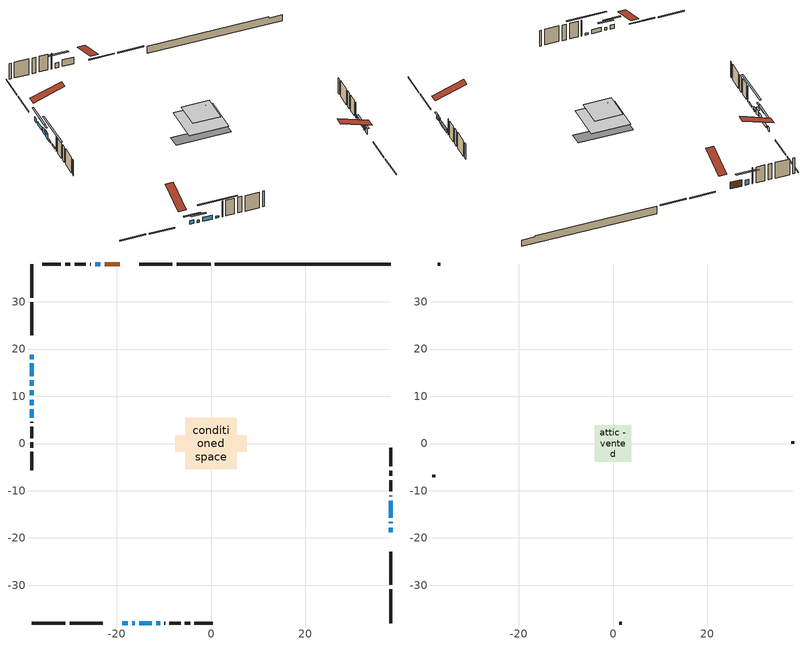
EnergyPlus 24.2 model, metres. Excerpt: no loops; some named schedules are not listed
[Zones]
conditioned space
 floor outside (Floor1 construction): -2.14,-2.14 -2.14,2.14 2.14,2.14 2.14,-2.14 z0.31
 floor adiabatic (AdiabaticFloorConstruction): -5.45,-5.45 -5.45,5.45 5.45,5.45 5.45,-5.45 z2.75
 floor foundation (Slab1 construction): -7.54,-1.76 -7.54,1.76 7.54,1.76 7.54,-1.76 z-1.98
 wall outside (RimJoist1 construction): -0.1,38.01 -7.3,38.01 / -38.01,-38.01 -30.81,-38.01 / -38.01,38.01 -38.01,30.81 / 38.01,-38.01 38.01,-30.81 z0.31:0.61
 wall outside (RimJoist2 construction): -8.23,38.01 -15.2,38.01 / -29.88,-38.01 -22.91,-38.01 / -38.01,29.88 -38.01,22.91 / 38.01,-29.88 38.01,-22.91 z0.31:0.61
 wall outside (AdiabaticWallConstruction 1): -19.35,38.01 -22.51,38.01 z0.31:2.34
 wall outside (AdiabaticWallConstruction): -38.01,18.77 -38.01,17.88 / -18.77,-38.01 -17.65,-38.01 / -15.23,-38.01 -12.57,-38.01 z0.31:1.53; 38.01,-18.77 38.01,-17.85 / 38.01,-16.92 38.01,-16.62 z0.31:1.84; -23.43,38.01 -24.5,38.01 z0.31:1.83; -16.72,-38.01 -16.16,-38.01 z0.31:1.07; -38.01,16.95 -38.01,14.28 / 38.01,-15.69 38.01,-12.13 z0.31:1.28; -38.01,13.35 -38.01,12.23 / -38.01,11.3 -38.01,10.18 z0.31:1.94; -38.01,9.26 -38.01,8.14 z0.31:0.67; -11.64,-38.01 -10.78,-38.01 z0.31:0.85; -38.01,7.21 -38.01,5.48 z0.31:0.84
 wall outside (Wall1 construction): -25.43,38.01 -25.55,38.01 / -9.85,-38.01 -9.73,-38.01 / -38.01,4.56 -38.01,4.43 / 38.01,-11.21 38.01,-11.08 z0.31:5.19
 wall outside (Wall2 construction): -26.48,38.01 -28.84,38.01 / -8.8,-38.01 -6.44,-38.01 / -38.01,3.51 -38.01,1.14 / 38.01,-10.16 38.01,-7.79 z0.31:5.19
 wall outside (Wall3 construction): -29.77,38.01 -30.84,38.01 / -5.51,-38.01 -4.44,-38.01 / -38.01,0.21 -38.01,-0.85 / 38.01,-6.86 38.01,-5.79 z0.31:5.19
 wall outside (Wall4 construction): -31.77,38.01 -35.7,38.01 / -3.51,-38.01 0.42,-38.01 / -38.01,-1.78 -38.01,-5.71 / 38.01,-4.87 38.01,-0.94 z0.31:5.19
 wall foundation (FoundationWall1 construction): 0.83,38.01,-1.98 0.83,38.01,0.31 34.29,38.01,0.31 34.29,38.01,-0.06 38.01,38.01,-0.06 38.01,38.01,-1.98
 window (WindowConstruction 9): -38.01,18.77 -38.01,17.88 z0.31:1.53
 window (WindowConstruction 1): 38.01,-18.77 38.01,-17.85 z0.31:1.83
 window (WindowConstruction 2): -23.43,38.01 -24.5,38.01 z0.31:1.83
 window (WindowConstruction 3): -18.77,-38.01 -17.65,-38.01 z0.31:1.53
 window (WindowConstruction 4): -16.72,-38.01 -16.16,-38.01 z0.31:1.07
 window (WindowConstruction 5): -38.01,16.95 -38.01,14.28 z0.31:1.28
 window (WindowConstruction 6): -38.01,13.35 -38.01,12.23 z0.31:1.93
 window (WindowConstruction 10): -15.23,-38.01 -12.57,-38.01 z0.31:1.53
 window (WindowConstruction 7): -38.01,11.3 -38.01,10.19 z0.31:1.93
 window (WindowConstruction 8): -38.01,9.26 -38.01,8.14 z0.31:0.67
 window (WindowConstruction 12): -11.64,-38.01 -10.78,-38.01 z0.31:0.84
 window (WindowConstruction 13): -38.01,7.21 -38.01,5.49 z0.31:0.84
 window (WindowConstruction 11): 38.01,-16.92 38.01,-16.62 z0.31:1.83
 window (WindowConstruction): 38.01,-15.69 38.01,-12.14 z0.31:1.28
 door (Door): -19.35,38.01 -22.51,38.01 z0.31:2.34
 ceiling adiabatic (AdiabaticFloorConstruction): 5.45,-5.45 5.45,5.45 -5.45,5.45 -5.45,-5.45 z2.75
attic - vented
 floor to conditioned space (Floor2 construction Reversed): -3.88,-3.88 -3.88,3.88 3.88,3.88 3.88,-3.88 z5.19
 floor to conditioned space (Floor3 construction Reversed): -2.2,-2.2 -2.2,2.2 2.2,2.2 2.2,-2.2 z5.19
 wall outside (Wall5 construction): -36.63,38.01 -37.08,38.01 / 1.35,-38.01 1.8,-38.01 / -38.01,-6.64 -38.01,-7.1 / 38.01,-0.01 38.01,0.45 z0.31:5.19
 roof outside (Roof1 construction): -18.42,38.01,5.19 -18.42,29.33,8.08 -16.13,29.33,8.08 -16.13,38.01,5.19; -19.69,-38.01,5.19 -19.69,-29.33,8.08 -21.98,-29.33,8.08 -21.98,-38.01,5.19; -38.01,19.69,5.19 -29.33,19.69,8.08 -29.33,21.98,8.08 -38.01,21.98,5.19; 38.01,-19.69,5.19 29.33,-19.69,8.08 29.33,-21.98,8.08 38.01,-21.98,5.19
shading: 38.01,-17.55 38.01,-19.06 38.42,-19.06 38.42,-17.55 z2.13; -27.14,38.01 -20.79,38.01 -20.79,38.42 -27.14,38.42 z4.47; -15.82,-38.01 -20.59,-38.01 -20.59,-38.42 -15.82,-38.42 z3.36; -14.33,-38.01 -18.55,-38.01 -18.55,-38.42 -14.33,-38.42 z2.9; -38.01,11.64 -38.01,19.59 -38.42,19.59 -38.42,11.64 z3.92; -38.01,10.4 -38.01,15.18 -38.42,15.18 -38.42,10.4 z3.76; -38.01,9.98 -38.01,11.51 -38.42,11.51 -38.42,9.98 z2.14; -38.01,7.94 -38.01,9.46 -38.42,9.46 -38.42,7.94 z0.87; -5.7,-38.01 -16.72,-38.01 -16.72,-38.42 -5.7,-38.42 z5.92; -38.01,0.4 -38.01,12.29 -38.42,12.29 -38.42,0.4 z5.92; 38.01,-16.47 38.01,-17.07 38.92,-17.07 38.92,-16.47 z1.98; 38.01,-11.84 38.01,-15.99 38.42,-15.99 38.42,-11.84 z1.57
[Building]
Building 1: Terrain=Suburbs
[Site:Location]
Toronto City Centre_ON: Latitude {deg}=43.63; Longitude {deg}=-79.39; Time Zone {hr}=-5; Elevation {m}=77; Keep Site Location Information=Yes
[Site:GroundTemperature:Shallow]
5.01852, 3.26908, 3.12898, 3.95918, 7.29196, 10.6092, 13.4851, 15.3069, 15.4617, 13.9799, 11.1774, 7.9619
[Site:WaterMainsTemperature]
Calculation Method=Schedule; Temperature Schedule=mains temperature schedule
[Material] Roughness=Rough; Thermal Absorptance=0.9
Name | Thickness {m} | Conductivity {W/m-K} | Density {kg/m3} | Specific Heat {J/kg-K} | Solar Absorptance | Visible Absorptance
asphalt or fiberglass shingles | 0.00635 | 0.162714 | 1121.4 | 1465.45 | 0.4 | 0.4
ceiling loosefill ins | 0.169333 | 0.0480833 | 16.02 | 1046.75 | 0.7 | 0.7
ceiling stud and cavity | 0.1397 | 0.0984332 | 65.682 | 1177.47 | 0.7 | 0.7
ceiling stud and cavity 1 | 0.1397 | 0.103573 | 65.682 | 1177.47 | 0.7 | 0.7
concrete 4.0 in. | 0.1016 | 1.803125 | 2242.8 | 837.4 | 0.7 | 0.7
concrete 8.0 in. | 0.2032 | 1.803125 | 2242.8 | 837.4 | 0.7 | 0.7
door material | 0.04445 | 0.053851 | 512.64 | 1214.23 | 0.7 | 0.7
exterior vertical ins | 0.00222023 | 0.029427 | 32.04 | 1214.23 | 0.7 | 0.7
floor covering | 0.0127 | 0.0433444 | 54.468 | 1339.84 | 0.6 | 0.6
floor rigid ins; rim joist rigid ins; wall rigid ins | 0.051816 | 0.029427 | 32.04 | 1214.23 | 0.7 | 0.7
floor rigid ins 1; wall rigid ins 1 | 0.512978 | 0.029427 | 32.04 | 1214.23 | 0.7 | 0.7
floor stud and cavity | 0.1397 | 0.0920178 | 92.3553 | 1139.71 | 0.7 | 0.7
floor stud and cavity 1 | 0.1397 | 1.75129 | 37.0049 | 1207.88 | 0.7 | 0.7
furniture material conditioned space 1 | 0.1524 | 0.115458 | 640.8 | 1214.23 | 0.6 | 0.6
gypsum board | 0.0127 | 0.160291 | 801 | 837.4 | 0.6 | 0.6
gypsum board 1 | 0.0127 | 0.160291 | 801 | 837.4 | 0.7 | 0.7
osb sheathing 0.5 in. | 0.0127 | 0.115458 | 512.64 | 1214.23 | 0.7 | 0.7
osb sheathing 0.75 in. | 0.01905 | 0.115458 | 512.64 | 1214.23 | 0.7 | 0.7
osb sheathing 2.0 in. | 0.0508 | 0.115458 | 512.64 | 1214.23 | 0.7 | 0.7
rim joist stud and cavity | 0.0508 | 0.0405436 | 125.044 | 1163.47 | 0.6 | 0.6
rim joist stud and cavity 1 | 0.0508 | 0.0402607 | 125.044 | 1163.47 | 0.6 | 0.6
wall stud and cavity | 0.1397 | 0.32384 | 139.0536 | 1170.24 | 0.7 | 0.7
wall stud and cavity 1 | 0.1397 | 0.169528 | 139.0536 | 1170.24 | 0.7 | 0.7
wall stud and cavity 2 | 0.1397 | 0.22224 | 139.0536 | 1170.24 | 0.7 | 0.7
wall stud and cavity 3 | 0.1397 | 0.167382 | 139.0536 | 1170.24 | 0.7 | 0.7
wall stud and cavity 4 | 0.0889 | 6.9971 | 50.32683 | 1063.81 | 0.6 | 0.6
wall stud and cavity 5 | 0.0889 | 0.380278 | 52.3479 | 1209.89 | 0.7 | 0.7
wall stud and cavity 6 | 0.0889 | 0.391764 | 83.0341 | 1211.67 | 0.7 | 0.7
wood siding | 0.0254 | 0.102417 | 544.68 | 1172.36 | 0.4 | 0.4
wood siding 1 | 0.00254 | 0.102417 | 544.68 | 1172.36 | 0.4 | 0.4
wood siding 2; wood siding 3; wood siding 4 | 0.0254 | 0.102417 | 544.68 | 1172.36 | 0.7 | 0.7
[WindowMaterial:SimpleGlazingSystem]
Name | U-Factor {W/m2-K} | Solar Heat Gain Coefficient
WindowMaterial | 2.963916 | 0.62
WindowMaterial 1 | 2.927009 | 0.66
WindowMaterial 10 | 4.84447 | 0.61
WindowMaterial 11 | 2.99287 | 0.59
WindowMaterial 2 | 2.91792 | 0.67
WindowMaterial 3 | 2.97698 | 0.61
WindowMaterial 4 | 2.99458 | 0.59
WindowMaterial 5 | 2.94859 | 0.64
WindowMaterial 6 | 2.96903 | 0.62
WindowMaterial 7 | 2.912814 | 0.67
WindowMaterial 8 | 3.03659 | 0.55
WindowMaterial 9 | 3.886591 | 0.68
[Construction]
AdiabaticFloorConstruction: floor stud and cavity 1, floor rigid ins 1, osb sheathing 0.75 in., floor covering
AdiabaticWallConstruction: wood siding 3, wall rigid ins 1, wall stud and cavity 5, gypsum board
AdiabaticWallConstruction 1: wood siding 4, wall rigid ins 1, wall stud and cavity 5, gypsum board
Door: door material
Floor1 construction: floor stud and cavity, floor rigid ins, osb sheathing 0.75 in., floor covering
Floor2 construction Reversed: gypsum board, ceiling stud and cavity, ceiling loosefill ins
Floor3 construction Reversed: gypsum board, ceiling stud and cavity 1, ceiling loosefill ins
FoundationWall1 construction: concrete 8.0 in., gypsum board 1
furniture construction conditioned space 1: furniture material conditioned space 1
PartitionWallConstruction: gypsum board, wall stud and cavity 6, gypsum board
RimJoist1 construction: wood siding 2, rim joist rigid ins, osb sheathing 2.0 in., rim joist stud and cavity
RimJoist2 construction: wood siding 2, rim joist rigid ins, osb sheathing 2.0 in., rim joist stud and cavity 1
Roof1 construction: asphalt or fiberglass shingles
Slab1 construction: concrete 4.0 in.
Wall1 construction: wood siding, wall rigid ins, osb sheathing 0.5 in., wall stud and cavity, gypsum board
Wall2 construction: wood siding, wall rigid ins, osb sheathing 0.5 in., wall stud and cavity 1, gypsum board
Wall3 construction: wood siding, wall rigid ins, osb sheathing 0.5 in., wall stud and cavity 2, gypsum board
Wall4 construction: wood siding, wall rigid ins, osb sheathing 0.5 in., wall stud and cavity 3, gypsum board
Wall5 construction: wood siding 1, wall stud and cavity 4
WindowConstruction: WindowMaterial
WindowConstruction 1: WindowMaterial 1
WindowConstruction 10; WindowConstruction 9: WindowMaterial 9
WindowConstruction 11: WindowMaterial 10
WindowConstruction 12; WindowConstruction 13: WindowMaterial 11
WindowConstruction 2: WindowMaterial 2
WindowConstruction 3: WindowMaterial 3
WindowConstruction 4: WindowMaterial 4
WindowConstruction 5: WindowMaterial 5
WindowConstruction 6: WindowMaterial 6
WindowConstruction 7: WindowMaterial 7
WindowConstruction 8: WindowMaterial 8
[Zone] Multiplier=1; Part of Total Floor Area=Yes
Name | Volume {m3}
attic - vented | 37.4369
conditioned space | 441.9
[Space]
Name | Zone | Volume {m3}
attic - vented 1 | attic - vented | 37.4369
conditioned space 1 | conditioned space | 441.9
[ZoneInfiltration:EffectiveLeakageArea]
infil attic - vented 1: Zone or Space=attic - vented 1; Schedule=Always On Discrete; Effective Air Leakage Area {cm2}=3352; Stack Coefficient=0.000540232; Wind Coefficient=1.5704e-05
[ZoneMixing]
whole house fan mix: Zone or Space=attic - vented; Schedule=Always On Continuous; Design Flow Rate Calculation Method=Flow/Zone; Design Flow Rate {m3/s}=0; Source Zone or Space=conditioned space
[SurfaceProperty:ExposedFoundationPerimeter]
Slab1: Exposed Perimeter Calculation Method=TotalExposedPerimeter; Total Exposed Perimeter {m}=37.185
[InternalMass] Zone or ZoneList=conditioned space; Space or SpaceList=conditioned space 1
Name | Construction | Surface Area {m2}
furniture mass conditioned space 1 | furniture construction conditioned space 1 | 76.1362
partition wall mass | PartitionWallConstruction | 190.341
[Lights]
interior lighting: Zone or ZoneList or Space or SpaceList=conditioned space 1; Schedule=interior lighting schedule; Design Level Calculation Method=LightingLevel; Lighting Level {W}=343.2; Return Air Fraction=0; Fraction Radiant=0.6; Fraction Visible=0.2; Fraction Replaceable=1
[People]
occupants: Zone or ZoneList or Space or SpaceList=conditioned space 1; Number of People Schedule=occupants schedule; Number of People Calculation Method=People; Number of People=3; Fraction Radiant=0.314171; Sensible Heat Fraction=0.56303; Activity Level Schedule=occupants activity schedule; Carbon Dioxide Generation Rate {m3/s-W}=0; Enable ASHRAE 55 Comfort Warnings=No; Mean Radiant Temperature Calculation Type=EnclosureAveraged
[ElectricEquipment] Zone or ZoneList or Space or SpaceList=conditioned space 1; Design Level Calculation Method=EquipmentLevel
Name | Schedule | Design Level {W} | Fraction Latent | Fraction Radiant | Fraction Lost
clothes dryer | clothes dryer schedule | 140.772 | 0.015 | 0.081 | 0.85
clothes washer | clothes washer schedule | 32.1985 | 0.03 | 0.162 | 0.7
cooking range | cooking range schedule | 215.147 | 0.08 | 0.432 | 0.2
dishwasher | dishwasher schedule | 66.8632 | 0.3 | 0.18 | 0.4
fridge | fridge schedule | 72.9452 | 0 | 0.6 | 0
mech vent house fan | mech vent house fan schedule | 0.95 | 0 | 0 | 1
mech vent house fan cfis | mech vent house fan cfis schedule | 0 | 0 | 0 | 0
misc plug loads | misc plug loads schedule | 494.7 | 0.045 | 0.513 | 0.1
whole house fan | Always On Discrete | 0 | 0 | 0 | 1
[OtherEquipment] Zone or ZoneList or Space or SpaceList=conditioned space 1; Design Level Calculation Method=EquipmentLevel
Name | Fuel Type | Schedule | Design Level {W} | Fraction Latent | Fraction Radiant | Fraction Lost
clothes dryer 1 | Electricity | clothes dryer schedule | 0 | 0.015 | 0.081 | 0.85
cooking range 1 | Electricity | cooking range schedule | 0 | 0.08 | 0.432 | 0.2
general water use latent | None | general water use schedule | 62.594 | 1 | 0 | 0
general water use sensible | None | general water use schedule | -61.6891 | 0 | 0.6 | 0
mech vent house fan latent load | None | Always On Discrete | 0 | 1 | 0 | 0
mech vent house fan sensible load | None | Always On Discrete | 0 | 0 | 0 | 0
water heater energy adjustment1 | NaturalGas | Always On Discrete | 0.01 | 0 | 0 | 1
[ZoneInfiltration:DesignFlowRate] Zone or ZoneList or Space or SpaceList=conditioned space 1; Schedule=Always On Discrete; Design Flow Rate Calculation Method=Flow/Zone; Design Flow Rate {m3/s}=0
infil flow; natural vent flow; whole house fan flow
[Foundation:Kiva]
Foundation Kiva 1: Initial Indoor Air Temperature {C}=18; Wall Height Above Grade {m}=0.309982; Wall Depth Below Slab {m}=0.2032; Custom Block Material Name 1=exterior vertical ins; Custom Block Depth 1 {m}=2.28999; Custom Block X Position 1 {m}=0.2159; Custom Block Z Position 1 {m}=0
[Foundation:Kiva:Settings]
Soil Conductivity {W/m-K}=0.849921; Soil Density {kg/m3}=1842.3; Soil Specific Heat {J/kg-K}=418.7; Ground Solar Absorptivity=0.9; Ground Thermal Absorptivity=0.9; Ground Surface Roughness {m}=0.03; Far-Field Width {m}=40; Deep-Ground Boundary Condition=ZeroFlux; Deep-Ground Depth {m}=40; Minimum Cell Dimension {m}=0.2; Maximum Cell Growth Coefficient=3; Simulation Timestep=Timestep
[Exterior:Lights]
exterior lighting: Schedule=exterior lighting schedule; Design Level {W}=75.6
[Schedule:Constant]
Name | Hourly Value
Always On Continuous; mech vent house fan schedule; mech vent house fan cfis schedule; Always On Discrete | 1
occupants activity schedule | 117.228
fridge schedule | 0
[Schedule:Week:Daily]
interior lighting schedule Week Rule - Jan1-Jan27: interior lighting schedule day, interior lighting schedule day, interior lighting schedule day, interior lighting schedule day, interior lighting schedule day, interior lighting schedule day, interior lighting schedule day, interior lighting schedule default day, interior lighting schedule default day, interior lighting schedule default day, interior lighting schedule default day, interior lighting schedule default day
interior lighting schedule Week Rule - Jan28-Feb3: interior lighting schedule day, interior lighting schedule day, interior lighting schedule day, interior lighting schedule day, interior lighting schedule day 1, interior lighting schedule day 1, interior lighting schedule day 1, interior lighting schedule default day, interior lighting schedule default day, interior lighting schedule default day, interior lighting schedule default day, interior lighting schedule default day
interior lighting schedule Week Rule - Feb4-Feb24: interior lighting schedule day 1, interior lighting schedule day 1, interior lighting schedule day 1, interior lighting schedule day 1, interior lighting schedule day 1, interior lighting schedule day 1, interior lighting schedule day 1, interior lighting schedule default day, interior lighting schedule default day, interior lighting schedule default day, interior lighting schedule default day, interior lighting schedule default day
interior lighting schedule Week Rule - Feb25-Mar3: interior lighting schedule day 1, interior lighting schedule day 1, interior lighting schedule day 1, interior lighting schedule day 1, interior lighting schedule day 2, interior lighting schedule day 2, interior lighting schedule day 2, interior lighting schedule default day, interior lighting schedule default day, interior lighting schedule default day, interior lighting schedule default day, interior lighting schedule default day
interior lighting schedule Week Rule - Mar4-Mar31: interior lighting schedule day 2, interior lighting schedule day 2, interior lighting schedule day 2, interior lighting schedule day 2, interior lighting schedule day 2, interior lighting schedule day 2, interior lighting schedule day 2, interior lighting schedule default day, interior lighting schedule default day, interior lighting schedule default day, interior lighting schedule default day, interior lighting schedule default day
interior lighting schedule Week Rule - Apr1-Apr28: interior lighting schedule day 3, interior lighting schedule day 3, interior lighting schedule day 3, interior lighting schedule day 3, interior lighting schedule day 3, interior lighting schedule day 3, interior lighting schedule day 3, interior lighting schedule default day, interior lighting schedule default day, interior lighting schedule default day, interior lighting schedule default day, interior lighting schedule default day
interior lighting schedule Week Rule - Apr29-May5: interior lighting schedule day 3, interior lighting schedule day 3, interior lighting schedule day 4, interior lighting schedule day 4, interior lighting schedule day 4, interior lighting schedule day 4, interior lighting schedule day 4, interior lighting schedule default day, interior lighting schedule default day, interior lighting schedule default day, interior lighting schedule default day, interior lighting schedule default day
interior lighting schedule Week Rule - May6-May26: interior lighting schedule day 4, interior lighting schedule day 4, interior lighting schedule day 4, interior lighting schedule day 4, interior lighting schedule day 4, interior lighting schedule day 4, interior lighting schedule day 4, interior lighting schedule default day, interior lighting schedule default day, interior lighting schedule default day, interior lighting schedule default day, interior lighting schedule default day
interior lighting schedule Week Rule - May27-Jun2: interior lighting schedule day 4, interior lighting schedule day 4, interior lighting schedule day 4, interior lighting schedule day 4, interior lighting schedule day 4, interior lighting schedule day 5, interior lighting schedule day 5, interior lighting schedule default day, interior lighting schedule default day, interior lighting schedule default day, interior lighting schedule default day, interior lighting schedule default day
interior lighting schedule Week Rule - Jun3-Jun30: interior lighting schedule day 5, interior lighting schedule day 5, interior lighting schedule day 5, interior lighting schedule day 5, interior lighting schedule day 5, interior lighting schedule day 5, interior lighting schedule day 5, interior lighting schedule default day, interior lighting schedule default day, interior lighting schedule default day, interior lighting schedule default day, interior lighting schedule default day
interior lighting schedule Week Rule - Jul1-Jul28: interior lighting schedule day 6, interior lighting schedule day 6, interior lighting schedule day 6, interior lighting schedule day 6, interior lighting schedule day 6, interior lighting schedule day 6, interior lighting schedule day 6, interior lighting schedule default day, interior lighting schedule default day, interior lighting schedule default day, interior lighting schedule default day, interior lighting schedule default day
interior lighting schedule Week Rule - Jul29-Aug4: interior lighting schedule day 6, interior lighting schedule day 6, interior lighting schedule day 6, interior lighting schedule day 7, interior lighting schedule day 7, interior lighting schedule day 7, interior lighting schedule day 7, interior lighting schedule default day, interior lighting schedule default day, interior lighting schedule default day, interior lighting schedule default day, interior lighting schedule default day
interior lighting schedule Week Rule - Aug5-Aug25: interior lighting schedule day 7, interior lighting schedule day 7, interior lighting schedule day 7, interior lighting schedule day 7, interior lighting schedule day 7, interior lighting schedule day 7, interior lighting schedule day 7, interior lighting schedule default day, interior lighting schedule default day, interior lighting schedule default day, interior lighting schedule default day, interior lighting schedule default day
interior lighting schedule Week Rule - Aug26-Sep1: interior lighting schedule day 7, interior lighting schedule day 7, interior lighting schedule day 7, interior lighting schedule day 7, interior lighting schedule day 7, interior lighting schedule day 7, interior lighting schedule day 8, interior lighting schedule default day, interior lighting schedule default day, interior lighting schedule default day, interior lighting schedule default day, interior lighting schedule default day
interior lighting schedule Week Rule - Sep2-Sep29: interior lighting schedule day 8, interior lighting schedule day 8, interior lighting schedule day 8, interior lighting schedule day 8, interior lighting schedule day 8, interior lighting schedule day 8, interior lighting schedule day 8, interior lighting schedule default day, interior lighting schedule default day, interior lighting schedule default day, interior lighting schedule default day, interior lighting schedule default day
interior lighting schedule Week Rule - Sep30-Oct6: interior lighting schedule day 8, interior lighting schedule day 9, interior lighting schedule day 9, interior lighting schedule day 9, interior lighting schedule day 9, interior lighting schedule day 9, interior lighting schedule day 9, interior lighting schedule default day, interior lighting schedule default day, interior lighting schedule default day, interior lighting schedule default day, interior lighting schedule default day
interior lighting schedule Week Rule - Oct7-Oct27: interior lighting schedule day 9, interior lighting schedule day 9, interior lighting schedule day 9, interior lighting schedule day 9, interior lighting schedule day 9, interior lighting schedule day 9, interior lighting schedule day 9, interior lighting schedule default day, interior lighting schedule default day, interior lighting schedule default day, interior lighting schedule default day, interior lighting schedule default day
interior lighting schedule Week Rule - Oct28-Nov3: interior lighting schedule day 9, interior lighting schedule day 9, interior lighting schedule day 9, interior lighting schedule day 9, interior lighting schedule day 10, interior lighting schedule day 10, interior lighting schedule day 10, interior lighting schedule default day, interior lighting schedule default day, interior lighting schedule default day, interior lighting schedule default day, interior lighting schedule default day
interior lighting schedule Week Rule - Nov4-Nov24: interior lighting schedule day 10, interior lighting schedule day 10, interior lighting schedule day 10, interior lighting schedule day 10, interior lighting schedule day 10, interior lighting schedule day 10, interior lighting schedule day 10, interior lighting schedule default day, interior lighting schedule default day, interior lighting schedule default day, interior lighting schedule default day, interior lighting schedule default day
interior lighting schedule Week Rule - Nov25-Dec1: interior lighting schedule day 10, interior lighting schedule day 10, interior lighting schedule day 10, interior lighting schedule day 10, interior lighting schedule day 10, interior lighting schedule day 10, interior lighting schedule day 11, interior lighting schedule default day, interior lighting schedule default day, interior lighting schedule default day, interior lighting schedule default day, interior lighting schedule default day
interior lighting schedule Week Rule - Dec2-Dec31: interior lighting schedule day 11, interior lighting schedule day 11, interior lighting schedule day 11, interior lighting schedule day 11, interior lighting schedule day 11, interior lighting schedule day 11, interior lighting schedule day 11, interior lighting schedule default day, interior lighting schedule default day, interior lighting schedule default day, interior lighting schedule default day, interior lighting schedule default day
occupants schedule Week Rule - Jan1-Dec31: occupants schedule day, occupants schedule day, occupants schedule day, occupants schedule day, occupants schedule day, occupants schedule day, occupants schedule day, occupants schedule default day, occupants schedule default day, occupants schedule default day, occupants schedule default day, occupants schedule default day
clothes dryer schedule Week Rule - Jan1-Dec31: clothes dryer schedule day, clothes dryer schedule day, clothes dryer schedule day, clothes dryer schedule day, clothes dryer schedule day, clothes dryer schedule day, clothes dryer schedule day, clothes dryer schedule default day, clothes dryer schedule default day, clothes dryer schedule default day, clothes dryer schedule default day, clothes dryer schedule default day
clothes washer schedule Week Rule - Jan1-Dec31: clothes washer schedule day, clothes washer schedule day, clothes washer schedule day, clothes washer schedule day, clothes washer schedule day, clothes washer schedule day, clothes washer schedule day, clothes washer schedule default day, clothes washer schedule default day, clothes washer schedule default day, clothes washer schedule default day, clothes washer schedule default day
cooking range schedule Week Rule - Jan1-Dec31: cooking range schedule day, cooking range schedule day, cooking range schedule day, cooking range schedule day, cooking range schedule day, cooking range schedule day, cooking range schedule day, cooking range schedule default day, cooking range schedule default day, cooking range schedule default day, cooking range schedule default day, cooking range schedule default day
dishwasher schedule Week Rule - Jan1-Dec31: dishwasher schedule day, dishwasher schedule day, dishwasher schedule day, dishwasher schedule day, dishwasher schedule day, dishwasher schedule day, dishwasher schedule day, dishwasher schedule default day, dishwasher schedule default day, dishwasher schedule default day, dishwasher schedule default day, dishwasher schedule default day
misc plug loads schedule Week Rule - Jan1-Dec31: misc plug loads schedule day, misc plug loads schedule day, misc plug loads schedule day, misc plug loads schedule day, misc plug loads schedule day, misc plug loads schedule day, misc plug loads schedule day, misc plug loads schedule default day, misc plug loads schedule default day, misc plug loads schedule default day, misc plug loads schedule default day, misc plug loads schedule default day
general water use schedule Week Rule - Jan1-Dec31: general water use schedule day, general water use schedule day, general water use schedule day, general water use schedule day, general water use schedule day, general water use schedule day, general water use schedule day, general water use schedule default day, general water use schedule default day, general water use schedule default day, general water use schedule default day, general water use schedule default day
exterior lighting schedule Week Rule - Jan1-Jan27: exterior lighting schedule day, exterior lighting schedule day, exterior lighting schedule day, exterior lighting schedule day, exterior lighting schedule day, exterior lighting schedule day, exterior lighting schedule day, exterior lighting schedule default day, exterior lighting schedule default day, exterior lighting schedule default day, exterior lighting schedule default day, exterior lighting schedule default day
exterior lighting schedule Week Rule - Jan28-Feb3: exterior lighting schedule day, exterior lighting schedule day, exterior lighting schedule day, exterior lighting schedule day, exterior lighting schedule day 1, exterior lighting schedule day 1, exterior lighting schedule day 1, exterior lighting schedule default day, exterior lighting schedule default day, exterior lighting schedule default day, exterior lighting schedule default day, exterior lighting schedule default day
exterior lighting schedule Week Rule - Feb4-Feb24: exterior lighting schedule day 1, exterior lighting schedule day 1, exterior lighting schedule day 1, exterior lighting schedule day 1, exterior lighting schedule day 1, exterior lighting schedule day 1, exterior lighting schedule day 1, exterior lighting schedule default day, exterior lighting schedule default day, exterior lighting schedule default day, exterior lighting schedule default day, exterior lighting schedule default day
exterior lighting schedule Week Rule - Feb25-Mar3: exterior lighting schedule day 1, exterior lighting schedule day 1, exterior lighting schedule day 1, exterior lighting schedule day 1, exterior lighting schedule day 2, exterior lighting schedule day 2, exterior lighting schedule day 2, exterior lighting schedule default day, exterior lighting schedule default day, exterior lighting schedule default day, exterior lighting schedule default day, exterior lighting schedule default day
exterior lighting schedule Week Rule - Mar4-Mar31: exterior lighting schedule day 2, exterior lighting schedule day 2, exterior lighting schedule day 2, exterior lighting schedule day 2, exterior lighting schedule day 2, exterior lighting schedule day 2, exterior lighting schedule day 2, exterior lighting schedule default day, exterior lighting schedule default day, exterior lighting schedule default day, exterior lighting schedule default day, exterior lighting schedule default day
exterior lighting schedule Week Rule - Apr1-Apr28: exterior lighting schedule day 3, exterior lighting schedule day 3, exterior lighting schedule day 3, exterior lighting schedule day 3, exterior lighting schedule day 3, exterior lighting schedule day 3, exterior lighting schedule day 3, exterior lighting schedule default day, exterior lighting schedule default day, exterior lighting schedule default day, exterior lighting schedule default day, exterior lighting schedule default day
exterior lighting schedule Week Rule - Apr29-May5: exterior lighting schedule day 3, exterior lighting schedule day 3, exterior lighting schedule day 4, exterior lighting schedule day 4, exterior lighting schedule day 4, exterior lighting schedule day 4, exterior lighting schedule day 4, exterior lighting schedule default day, exterior lighting schedule default day, exterior lighting schedule default day, exterior lighting schedule default day, exterior lighting schedule default day
exterior lighting schedule Week Rule - May6-May26: exterior lighting schedule day 4, exterior lighting schedule day 4, exterior lighting schedule day 4, exterior lighting schedule day 4, exterior lighting schedule day 4, exterior lighting schedule day 4, exterior lighting schedule day 4, exterior lighting schedule default day, exterior lighting schedule default day, exterior lighting schedule default day, exterior lighting schedule default day, exterior lighting schedule default day
exterior lighting schedule Week Rule - May27-Jun2: exterior lighting schedule day 4, exterior lighting schedule day 4, exterior lighting schedule day 4, exterior lighting schedule day 4, exterior lighting schedule day 4, exterior lighting schedule day 5, exterior lighting schedule day 5, exterior lighting schedule default day, exterior lighting schedule default day, exterior lighting schedule default day, exterior lighting schedule default day, exterior lighting schedule default day
exterior lighting schedule Week Rule - Jun3-Jun30: exterior lighting schedule day 5, exterior lighting schedule day 5, exterior lighting schedule day 5, exterior lighting schedule day 5, exterior lighting schedule day 5, exterior lighting schedule day 5, exterior lighting schedule day 5, exterior lighting schedule default day, exterior lighting schedule default day, exterior lighting schedule default day, exterior lighting schedule default day, exterior lighting schedule default day
exterior lighting schedule Week Rule - Jul1-Jul28: exterior lighting schedule day 6, exterior lighting schedule day 6, exterior lighting schedule day 6, exterior lighting schedule day 6, exterior lighting schedule day 6, exterior lighting schedule day 6, exterior lighting schedule day 6, exterior lighting schedule default day, exterior lighting schedule default day, exterior lighting schedule default day, exterior lighting schedule default day, exterior lighting schedule default day
exterior lighting schedule Week Rule - Jul29-Aug4: exterior lighting schedule day 6, exterior lighting schedule day 6, exterior lighting schedule day 6, exterior lighting schedule day 7, exterior lighting schedule day 7, exterior lighting schedule day 7, exterior lighting schedule day 7, exterior lighting schedule default day, exterior lighting schedule default day, exterior lighting schedule default day, exterior lighting schedule default day, exterior lighting schedule default day
exterior lighting schedule Week Rule - Aug5-Aug25: exterior lighting schedule day 7, exterior lighting schedule day 7, exterior lighting schedule day 7, exterior lighting schedule day 7, exterior lighting schedule day 7, exterior lighting schedule day 7, exterior lighting schedule day 7, exterior lighting schedule default day, exterior lighting schedule default day, exterior lighting schedule default day, exterior lighting schedule default day, exterior lighting schedule default day
exterior lighting schedule Week Rule - Aug26-Sep1: exterior lighting schedule day 7, exterior lighting schedule day 7, exterior lighting schedule day 7, exterior lighting schedule day 7, exterior lighting schedule day 7, exterior lighting schedule day 7, exterior lighting schedule day 8, exterior lighting schedule default day, exterior lighting schedule default day, exterior lighting schedule default day, exterior lighting schedule default day, exterior lighting schedule default day
[Schedule:Year]
interior lighting schedule: interior lighting schedule Week Rule - Jan1-Jan27, 1, 1, 1, 27, interior lighting schedule Week Rule - Jan28-Feb3, 1, 28, 2, 3, interior lighting schedule Week Rule - Feb4-Feb24, 2, 4, 2, 24, interior lighting schedule Week Rule - Feb25-Mar3, 2, 25, 3, 3, interior lighting schedule Week Rule - Mar4-Mar31, 3, 4, 3, 31, interior lighting schedule Week Rule - Apr1-Apr28, 4, 1, 4, 28, interior lighting schedule Week Rule - Apr29-May5, 4, 29, 5, 5, interior lighting schedule Week Rule - May6-May26, 5, 6, 5, 26, interior lighting schedule Week Rule - May27-Jun2, 5, 27, 6, 2, interior lighting schedule Week Rule - Jun3-Jun30, 6, 3, 6, 30, interior lighting schedule Week Rule - Jul1-Jul28, 7, 1, 7, 28, interior lighting schedule Week Rule - Jul29-Aug4, 7, 29, 8, 4, interior lighting schedule Week Rule - Aug5-Aug25, 8, 5, 8, 25, interior lighting schedule Week Rule - Aug26-Sep1, 8, 26, 9, 1, interior lighting schedule Week Rule - Sep2-Sep29, 9, 2, 9, 29, interior lighting schedule Week Rule - Sep30-Oct6, 9, 30, 10, 6, interior lighting schedule Week Rule - Oct7-Oct27, 10, 7, 10, 27, interior lighting schedule Week Rule - Oct28-Nov3, 10, 28, 11, 3, interior lighting schedule Week Rule - Nov4-Nov24, 11, 4, 11, 24, interior lighting schedule Week Rule - Nov25-Dec1, 11, 25, 12, 1, interior lighting schedule Week Rule - Dec2-Dec31, 12, 2, 12, 31
occupants schedule: occupants schedule Week Rule - Jan1-Dec31, 1, 1, 12, 31
clothes dryer schedule: clothes dryer schedule Week Rule - Jan1-Dec31, 1, 1, 12, 31
clothes washer schedule: clothes washer schedule Week Rule - Jan1-Dec31, 1, 1, 12, 31
cooking range schedule: cooking range schedule Week Rule - Jan1-Dec31, 1, 1, 12, 31
dishwasher schedule: dishwasher schedule Week Rule - Jan1-Dec31, 1, 1, 12, 31
misc plug loads schedule: misc plug loads schedule Week Rule - Jan1-Dec31, 1, 1, 12, 31
general water use schedule: general water use schedule Week Rule - Jan1-Dec31, 1, 1, 12, 31
exterior lighting schedule: exterior lighting schedule Week Rule - Jan1-Jan27, 1, 1, 1, 27, exterior lighting schedule Week Rule - Jan28-Feb3, 1, 28, 2, 3, exterior lighting schedule Week Rule - Feb4-Feb24, 2, 4, 2, 24, exterior lighting schedule Week Rule - Feb25-Mar3, 2, 25, 3, 3, exterior lighting schedule Week Rule - Mar4-Mar31, 3, 4, 3, 31, exterior lighting schedule Week Rule - Apr1-Apr28, 4, 1, 4, 28, exterior lighting schedule Week Rule - Apr29-May5, 4, 29, 5, 5, exterior lighting schedule Week Rule - May6-May26, 5, 6, 5, 26, exterior lighting schedule Week Rule - May27-Jun2, 5, 27, 6, 2, exterior lighting schedule Week Rule - Jun3-Jun30, 6, 3, 6, 30, exterior lighting schedule Week Rule - Jul1-Jul28, 7, 1, 7, 28, exterior lighting schedule Week Rule - Jul29-Aug4, 7, 29, 8, 4, exterior lighting schedule Week Rule - Aug5-Aug25, 8, 5, 8, 25, exterior lighting schedule Week Rule - Aug26-Sep1, 8, 26, 9, 1, exterior lighting schedule Week Rule - Sep2-Sep29, 9, 2, 9, 29, exterior lighting schedule Week Rule - Sep30-Oct6, 9, 30, 10, 6, exterior lighting schedule Week Rule - Oct7-Oct27, 10, 7, 10, 27, exterior lighting schedule Week Rule - Oct28-Nov3, 10, 28, 11, 3, exterior lighting schedule Week Rule - Nov4-Nov24, 11, 4, 11, 24, exterior lighting schedule Week Rule - Nov25-Dec1, 11, 25, 12, 1, exterior lighting schedule Week Rule - Dec2-Dec31, 12, 2, 12, 31
[Schedule:Compact]
mains temperature schedule: Through: 01/01, For: AllDays, Until: 24:00, 8.80333, Through: 01/02, For: AllDays, Until: 24:00, 8.74333, Through: 01/03, For: AllDays, Until: 24:00, 8.68389, Through: 01/04, For: AllDays, Until: 24:00, 8.62611, Through: 01/05, For: AllDays, Until: 24:00, 8.56944, Through: 01/06, For: AllDays, Until: 24:00, 8.51389, Through: 01/07, For: AllDays, Until: 24:00, 8.45944, Through: 01/08, For: AllDays, Until: 24:00, 8.40611, Through: 01/09, For: AllDays, Until: 24:00, 8.35389, Through: 01/10, For: AllDays, Until: 24:00, 8.30278, Through: 01/11, For: AllDays, Until: 24:00, 8.25333, Through: 01/12, For: AllDays, Until: 24:00, 8.205, Through: 01/13, For: AllDays, Until: 24:00, 8.15778, Through: 01/14, For: AllDays, Until: 24:00, 8.11222, Through: 01/15, For: AllDays, Until: 24:00, 8.06778, Through: 01/16, For: AllDays, Until: 24:00, 8.02444, Through: 01/17, For: AllDays, Until: 24:00, 7.98222, Through: 01/18, For: AllDays, Until: 24:00, 7.94167, Through: 01/19, For: AllDays, Until: 24:00, 7.90222, Through: 01/20, For: AllDays, Until: 24:00, 7.86444, Through: 01/21, For: AllDays, Until: 24:00, 7.82778, Through: 01/22, For: AllDays, Until: 24:00, 7.79278, Through: 01/23, For: AllDays, Until: 24:00, 7.75889, Through: 01/24, For: AllDays, Until: 24:00, 7.72667, Through: 01/25, For: AllDays, Until: 24:00, 7.69556, Through: 01/26, For: AllDays, Until: 24:00, 7.66611, Through: 01/27, For: AllDays, Until: 24:00, 7.63778, Through: 01/28, For: AllDays, Until: 24:00, 7.61111, Through: 01/29, For: AllDays, Until: 24:00, 7.58556, Through: 01/30, For: AllDays, Until: 24:00, 7.56167, Through: 01/31, For: AllDays, Until: 24:00, 7.53944, Through: 02/01, For: AllDays, Until: 24:00, 7.51833, Through: 02/02, For: AllDays, Until: 24:00, 7.49889, Through: 02/03, For: AllDays, Until: 24:00, 7.48111, Through: 02/04, For: AllDays, Until: 24:00, 7.46444, Through: 02/05, For: AllDays, Until: 24:00, 7.44944, Through: 02/06, For: AllDays, Until: 24:00, 7.43556, Through: 02/07, For: AllDays, Until: 24:00, 7.42333, Through: 02/08, For: AllDays, Until: 24:00, 7.41278, Through: 02/09, For: AllDays, Until: 24:00, 7.40389, Through: 02/10, For: AllDays, Until: 24:00, 7.39611, Through: 02/11, For: AllDays, Until: 24:00, 7.39, Through: 02/12, For: AllDays, Until: 24:00, 7.38556, Through: 02/13, For: AllDays, Until: 24:00, 7.38222, Through: 02/14, For: AllDays, Until: 24:00, 7.38056, Through: 02/15, For: AllDays, Until: 24:00, 7.38056, Through: 02/16, For: AllDays, Until: 24:00, 7.38222, Through: 02/17, For: AllDays, Until: 24:00, 7.385, Through: 02/18, For: AllDays, Until: 24:00, 7.38944, Through: 02/19, For: AllDays, Until: 24:00, 7.395, Through: 02/20, For: AllDays, Until: 24:00, 7.40278, Through: 02/21, For: AllDays, Until: 24:00, 7.41167, Through: 02/22, For: AllDays, Until: 24:00, 7.42222, Through: 02/23, For: AllDays, Until: 24:00, 7.43389, Through: 02/24, For: AllDays, Until: 24:00, 7.44722, Through: 02/25, For: AllDays, Until: 24:00, 7.46222, Through: 02/26, For: AllDays, Until: 24:00, 7.47833, Through: 02/27, For: AllDays, Until: 24:00, 7.49611, Through: 02/28, For: AllDays, Until: 24:00, 7.51556, Through: 03/01, For: AllDays, Until: 24:00, 7.53667, Through: 03/02, For: AllDays, Until: 24:00, 7.55889, Through: 03/03, For: AllDays, Until: 24:00, 7.58222, Through: 03/04, For: AllDays, Until: 24:00, 7.60722, Through: 03/05, For: AllDays, Until: 24:00, 7.63389, Through: 03/06, For: AllDays, Until: 24:00, 7.66222, Through: 03/07, For: AllDays, Until: 24:00, 7.69111, Through: 03/08, For: AllDays, Until: 24:00, 7.72222, Through: 03/09, For: AllDays, Until: 24:00, 7.75444, Through: 03/10, For: AllDays, Until: 24:00, 7.78778, Through: 03/11, For: AllDays, Until: 24:00, 7.82278, Through: 03/12, For: AllDays, Until: 24:00, 7.85944, Through: 03/13, For: AllDays, Until: 24:00, 7.89722, Through: 03/14, For: AllDays, Until: 24:00, 7.93611, Through: 03/15, For: AllDays, Until: 24:00, 7.97667, Through: 03/16, For: AllDays, Until: 24:00, 8.01833, Through: 03/17, For: AllDays, Until: 24:00, 8.06167, Through: 03/18, For: AllDays, Until: 24:00, 8.10611, Through: 03/19, For: AllDays, Until: 24:00, 8.15167, Through: 03/20, For: AllDays, Until: 24:00, 8.19833, Through: 03/21, For: AllDays, Until: 24:00, 8.24667, Through: 03/22, For: AllDays, Until: 24:00, 8.29611, Through: 03/23, For: AllDays, Until: 24:00, 8.34667, Through: 03/24, For: AllDays, Until: 24:00, 8.39889, Through: 03/25, For: AllDays, Until: 24:00, 8.45167, Through: 03/26, For: AllDays, Until: 24:00, 8.50611, Through: 03/27, For: AllDays, Until: 24:00, 8.56167, Through: 03/28, For: AllDays, Until: 24:00, 8.61833, Through: 03/29, For: AllDays, Until: 24:00, 8.67611, Through: 03/30, For: AllDays, Until: 24:00, 8.735, Through: 03/31, For: AllDays, Until: 24:00, 8.795, Through: 04/01, For: AllDays, Until: 24:00, 8.85611, Through: 04/02, For: AllDays, Until: 24:00, 8.91833, Through: 04/03, For: AllDays, Until: 24:00, 8.98167, Through: 04/04, For: AllDays, Until: 24:00, 9.04556, Through: 04/05, For: AllDays, Until: 24:00, 9.11111, Through: 04/06, For: AllDays, Until: 24:00, 9.17722, Through: 04/07, For: AllDays, Until: 24:00, 9.24444, Through: 04/08, For: AllDays, Until: 24:00, 9.31222, Through: 04/09, For: AllDays, Until: 24:00, 9.38167, Through: 04/10, For: AllDays, Until: 24:00, 9.45167, Through: 04/11, For: AllDays, Until: 24:00, 9.52222, Through: 04/12, For: AllDays, Until: 24:00, 9.59444, Through: 04/13, For: AllDays, Until: 24:00, 9.66667, Through: 04/14, For: AllDays, Until: 24:00, 9.74, Through: 04/15, For: AllDays, Until: 24:00, 9.81444, Through: 04/16, For: AllDays, Until: 24:00, 9.88944, Through: 04/17, For: AllDays, Until: 24:00, 9.96556, Through: 04/18, For: AllDays, Until: 24:00, 10.0417, Through: 04/19, For: AllDays, Until: 24:00, 10.1189, Through: 04/20, For: AllDays, Until: 24:00, 10.1972, Through: 04/21, For: AllDays, Until: 24:00, 10.2756, Through: 04/22, For: AllDays, Until: 24:00, 10.355, Through: 04/23, For: AllDays, Until: 24:00, 10.435, Through: 04/24, For: AllDays, Until: 24:00, 10.515, Through: 04/25, For: AllDays, Until: 24:00, 10.5961, Through: 04/26, For: AllDays, Until: 24:00, 10.6778, Through: 04/27, For: AllDays, Until: 24:00, 10.76, Through: 04/28, For: AllDays, Until: 24:00, 10.8428, Through: 04/29, For: AllDays, Until: 24:00, 10.9261, Through: 04/30, For: AllDays, Until: 24:00, 11.0094, Through: 05/01, For: AllDays, Until: 24:00, 11.0933, Through: 05/02, For: AllDays, Until: 24:00, 11.1778, Through: 05/03, For: AllDays, Until: 24:00, 11.2628, Through: 05/04, For: AllDays, Until: 24:00, 11.3478, Through: 05/05, For: AllDays, Until: 24:00, 11.4333, Through: 05/06, For: AllDays, Until: 24:00, 11.5189, Through: 05/07, For: AllDays, Until: 24:00, 11.605, Through: 05/08, For: AllDays, Until: 24:00, 11.6917, Through: 05/09, For: AllDays, Until: 24:00, 11.7778, Through: 05/10, For: AllDays, Until: 24:00, 11.865, Through: 05/11, For: AllDays, Until: 24:00, 11.9517, Through: 05/12, For: AllDays, Until: 24:00, 12.0389, Through: 05/13, For: AllDays, Until: 24:00, 12.1261, Through: 05/14, For: AllDays, Until: 24:00, 12.2133, Through: 05/15, For: AllDays, Until: 24:00, 12.3006, Through: 05/16, For: AllDays, Until: 24:00, 12.3883, Through: 05/17, For: AllDays, Until: 24:00, 12.4756, Through: 05/18, For: AllDays, Until: 24:00, 12.5628, Through: 05/19, For: AllDays, Until: 24:00, 12.6506, Through: 05/20, For: AllDays, Until: 24:00, 12.7378, Through: 05/21, For: AllDays, Until: 24:00, 12.825, Through: 05/22, For: AllDays, Until: 24:00, 12.9122, Through: 05/23, For: AllDays, Until: 24:00, 12.9994, Through: 05/24, For: AllDays, Until: 24:00, 13.0861, Through: 05/25, For: AllDays, Until: 24:00, 13.1728, Through: 05/26, For: AllDays, Until: 24:00, 13.2594, Through: 05/27, For: AllDays, Until: 24:00, 13.3456, Through: 05/28, For: AllDays, Until: 24:00, 13.4317, Through: 05/29, For: AllDays, Until: 24:00, 13.5172, Through: 05/30, For: AllDays, Until: 24:00, 13.6028, Through: 05/31, For: AllDays, Until: 24:00, 13.6878, Through: 06/01, For: AllDays, Until: 24:00, 13.7722, Through: 06/02, For: AllDays, Until: 24:00, 13.8567, Through: 06/03, For: AllDays, Until: 24:00, 13.9406, Through: 06/04, For: AllDays, Until: 24:00, 14.0239, Through: 06/05, For: AllDays, Until: 24:00, 14.1067, Through: 06/06, For: AllDays, Until: 24:00, 14.1894, Through: 06/07, For: AllDays, Until: 24:00, 14.2711, Through: 06/08, For: AllDays, Until: 24:00, 14.3528, Through: 06/09, For: AllDays, Until: 24:00, 14.4339, Through: 06/10, For: AllDays, Until: 24:00, 14.5139, Through: 06/11, For: AllDays, Until: 24:00, 14.5939, Through: 06/12, For: AllDays, Until: 24:00, 14.6728, Through: 06/13, For: AllDays, Until: 24:00, 14.7511, Through: 06/14, For: AllDays, Until: 24:00, 14.8289, Through: 06/15, For: AllDays, Until: 24:00, 14.9061, Through: 06/16, For: AllDays, Until: 24:00, 14.9822, Through: 06/17, For: AllDays, Until: 24:00, 15.0578, Through: 06/18, For: AllDays, Until: 24:00, 15.1328, Through: 06/19, For: AllDays, Until: 24:00, 15.2067, Through: 06/20, For: AllDays, Until: 24:00, 15.28, Through: 06/21, For: AllDays, Until: 24:00, 15.3522, Through: 06/22, For: AllDays, Until: 24:00, 15.4239, Through: 06/23, For: AllDays, Until: 24:00, 15.4944, Through: 06/24, For: AllDays, Until: 24:00, 15.5639, Through: 06/25, For: AllDays, Until: 24:00, 15.6328, Through: 06/26, For: AllDays, Until: 24:00, 15.7006, Through: 06/27, For: AllDays, Until: 24:00, 15.7678, Through: 06/28, For: AllDays, Until: 24:00, 15.8333, Through: 06/29, For: AllDays, Until: 24:00, 15.8983, Through: 06/30, For: AllDays, Until: 24:00, 15.9622, Through: 07/01, For: AllDays, Until: 24:00, 16.025, Through: 07/02, For: AllDays, Until: 24:00, 16.0872, Through: 07/03, For: AllDays, Until: 24:00, 16.1478, Through: 07/04, For: AllDays, Until: 24:00, 16.2072, Through: 07/05, For: AllDays, Until: 24:00, 16.2661, Through: 07/06, For: AllDays, Until: 24:00, 16.3233, Through: 07/07, For: AllDays, Until: 24:00, 16.3794, Through: 07/08, For: AllDays, Until: 24:00, 16.435, Through: 07/09, For: AllDays, Until: 24:00, 16.4889, Through: 07/10, For: AllDays, Until: 24:00, 16.5417, Through: 07/11, For: AllDays, Until: 24:00, 16.5928, Through: 07/12, For: AllDays, Until: 24:00, 16.6433, Through: 07/13, For: AllDays, Until: 24:00, 16.6922, Through: 07/14, For: AllDays, Until: 24:00, 16.74, Through: 07/15, For: AllDays, Until: 24:00, 16.7867, Through: 07/16, For: AllDays, Until: 24:00, 16.8322, Through: 07/17, For: AllDays, Until: 24:00, 16.8761, Through: 07/18, For: AllDays, Until: 24:00, 16.9189, Through: 07/19, For: AllDays, Until: 24:00, 16.96, Through: 07/20, For: AllDays, Until: 24:00, 17, Through: 07/21, For: AllDays, Until: 24:00, 17.0389, Through: 07/22, For: AllDays, Until: 24:00, 17.0761, Through: 07/23, For: AllDays, Until: 24:00, 17.1122, Through: 07/24, For: AllDays, Until: 24:00, 17.1467, Through: 07/25, For: AllDays, Until: 24:00, 17.18, Through: 07/26, For: AllDays, Until: 24:00, 17.2117, Through: 07/27, For: AllDays, Until: 24:00, 17.2422, Through: 07/28, For: AllDays, Until: 24:00, 17.2711, Through: 07/29, For: AllDays, Until: 24:00, 17.2983, Through: 07/30, For: AllDays, Until: 24:00, 17.3244, Through: 07/31, For: AllDays, Until: 24:00, 17.3494, Through: 08/01, For: AllDays, Until: 24:00, 17.3728, Through: 08/02, For: AllDays, Until: 24:00, 17.3944, Through: 08/03, For: AllDays, Until: 24:00, 17.4144, Through: 08/04, For: AllDays, Until: 24:00, 17.4333, Through: 08/05, For: AllDays, Until: 24:00, 17.4506, Through: 08/06, For: AllDays, Until: 24:00, 17.4667, Through: 08/07, For: AllDays, Until: 24:00, 17.4811, Through: 08/08, For: AllDays, Until: 24:00, 17.4939, Through: 08/09, For: AllDays, Until: 24:00, 17.5056, Through: 08/10, For: AllDays, Until: 24:00, 17.5156, Through: 08/11, For: AllDays, Until: 24:00, 17.5239, Through: 08/12, For: AllDays, Until: 24:00, 17.5311, Through: 08/13, For: AllDays, Until: 24:00, 17.5361, Through: 08/14, For: AllDays, Until: 24:00, 17.54, Through: 08/15, For: AllDays, Until: 24:00, 17.5428, Through: 08/16, For: AllDays, Until: 24:00, 17.5439, Through: 08/17, For: AllDays, Until: 24:00, 17.5433, Through: 08/18, For: AllDays, Until: 24:00, 17.5411, Through: 08/19, For: AllDays, Until: 24:00, 17.5372, Through: 08/20, For: AllDays, Until: 24:00, 17.5322, Through: 08/21, For: AllDays, Until: 24:00, 17.5256, Through: 08/22, For: AllDays, Until: 24:00, 17.5178, Through: 08/23, For: AllDays, Until: 24:00, 17.5083, Through: 08/24, For: AllDays, Until: 24:00, 17.4972, Through: 08/25, For: AllDays, Until: 24:00, 17.4844, Through: 08/26, For: AllDays, Until: 24:00, 17.4706, Through: 08/27, For: AllDays, Until: 24:00, 17.455, Through: 08/28, For: AllDays, Until: 24:00, 17.4378, Through: 08/29, For: AllDays, Until: 24:00, 17.4194, Through: 08/30, For: AllDays, Until: 24:00, 17.3994, Through: 08/31, For: AllDays, Until: 24:00, 17.3778, Through: 09/01, For: AllDays, Until: 24:00, 17.355, Through: 09/02, For: AllDays, Until: 24:00, 17.3311, Through: 09/03, For: AllDays, Until: 24:00, 17.305, Through: 09/04, For: AllDays, Until: 24:00, 17.2778, Through: 09/05, For: AllDays, Until: 24:00, 17.2494, Through: 09/06, For: AllDays, Until: 24:00, 17.2194, Through: 09/07, For: AllDays, Until: 24:00, 17.1878, Through: 09/08, For: AllDays, Until: 24:00, 17.155, Through: 09/09, For: AllDays, Until: 24:00, 17.1206, Through: 09/10, For: AllDays, Until: 24:00, 17.085, Through: 09/11, For: AllDays, Until: 24:00, 17.0483, Through: 09/12, For: AllDays, Until: 24:00, 17.01, Through: 09/13, For: AllDays, Until: 24:00, 16.97, Through: 09/14, For: AllDays, Until: 24:00, 16.9289, Through: 09/15, For: AllDays, Until: 24:00, 16.8867, Through: 09/16, For: AllDays, Until: 24:00, 16.8428, Through: 09/17, For: AllDays, Until: 24:00, 16.7983, Through: 09/18, For: AllDays, Until: 24:00, 16.7517, Through: 09/19, For: AllDays, Until: 24:00, 16.7044, Through: 09/20, For: AllDays, Until: 24:00, 16.6556, Through: 09/21, For: AllDays, Until: 24:00, 16.6056, Through: 09/22, For: AllDays, Until: 24:00, 16.5544, Through: 09/23, For: AllDays, Until: 24:00, 16.5017, Through: 09/24, For: AllDays, Until: 24:00, 16.4483, Through: 09/25, For: AllDays, Until: 24:00, 16.3933, Through: 09/26, For: AllDays, Until: 24:00, 16.3372, Through: 09/27, For: AllDays, Until: 24:00, 16.2806, Through: 09/28, For: AllDays, Until: 24:00, 16.2222, Through: 09/29, For: AllDays, Until: 24:00, 16.1628, Through: 09/30, For: AllDays, Until: 24:00, 16.1022, Through: 10/01, For: AllDays, Until: 24:00, 16.0406, Through: 10/02, For: AllDays, Until: 24:00, 15.9778, Through: 10/03, For: AllDays, Until: 24:00, 15.9144, Through: 10/04, For: AllDays, Until: 24:00, 15.8494, Through: 10/05, For: AllDays, Until: 24:00, 15.7839, Through: 10/06, For: AllDays, Until: 24:00, 15.7172, Through: 10/07, For: AllDays, Until: 24:00, 15.6494, Through: 10/08, For: AllDays, Until: 24:00, 15.5811, Through: 10/09, For: AllDays, Until: 24:00, 15.5117, Through: 10/10, For: AllDays, Until: 24:00, 15.4411, Through: 10/11, For: AllDays, Until: 24:00, 15.37, Through: 10/12, For: AllDays, Until: 24:00, 15.2978, Through: 10/13, For: AllDays, Until: 24:00, 15.225, Through: 10/14, For: AllDays, Until: 24:00, 15.1511, Through: 10/15, For: AllDays, Until: 24:00, 15.0767, Through: 10/16, For: AllDays, Until: 24:00, 15.0011, Through: 10/17, For: AllDays, Until: 24:00, 14.925, Through: 10/18, For: AllDays, Until: 24:00, 14.8483, Through: 10/19, For: AllDays, Until: 24:00, 14.7706, Through: 10/20, For: AllDays, Until: 24:00, 14.6922, Through: 10/21, For: AllDays, Until: 24:00, 14.6133, Through: 10/22, For: AllDays, Until: 24:00, 14.5339, Through: 10/23, For: AllDays, Until: 24:00, 14.4539, Through: 10/24, For: AllDays, Until: 24:00, 14.3728, Through: 10/25, For: AllDays, Until: 24:00, 14.2917, Through: 10/26, For: AllDays, Until: 24:00, 14.21, Through: 10/27, For: AllDays, Until: 24:00, 14.1272, Through: 10/28, For: AllDays, Until: 24:00, 14.0444, Through: 10/29, For: AllDays, Until: 24:00, 13.9611, Through: 10/30, For: AllDays, Until: 24:00, 13.8772, Through: 10/31, For: AllDays, Until: 24:00, 13.7933, Through: 11/01, For: AllDays, Until: 24:00, 13.7089, Through: 11/02, For: AllDays, Until: 24:00, 13.6239, Through: 11/03, For: AllDays, Until: 24:00, 13.5383, Through: 11/04, For: AllDays, Until: 24:00, 13.4528, Through: 11/05, For: AllDays, Until: 24:00, 13.3667, Through: 11/06, For: AllDays, Until: 24:00, 13.2806, Through: 11/07, For: AllDays, Until: 24:00, 13.1944, Through: 11/08, For: AllDays, Until: 24:00, 13.1078, Through: 11/09, For: AllDays, Until: 24:00, 13.0206, Through: 11/10, For: AllDays, Until: 24:00, 12.9339, Through: 11/11, For: AllDays, Until: 24:00, 12.8467, Through: 11/12, For: AllDays, Until: 24:00, 12.7594, Through: 11/13, For: AllDays, Until: 24:00, 12.6722, Through: 11/14, For: AllDays, Until: 24:00, 12.5844, Through: 11/15, For: AllDays, Until: 24:00, 12.4972, Through: 11/16, For: AllDays, Until: 24:00, 12.41, Through: 11/17, For: AllDays, Until: 24:00, 12.3222, Through: 11/18, For: AllDays, Until: 24:00, 12.235, Through: 11/19, For: AllDays, Until: 24:00, 12.1478, Through: 11/20, For: AllDays, Until: 24:00, 12.0606, Through: 11/21, For: AllDays, Until: 24:00, 11.9733, Through: 11/22, For: AllDays, Until: 24:00, 11.8861, Through: 11/23, For: AllDays, Until: 24:00, 11.7994, Through: 11/24, For: AllDays, Until: 24:00, 11.7128, Through: 11/25, For: AllDays, Until: 24:00, 11.6267, Through: 11/26, For: AllDays, Until: 24:00, 11.5406, Through: 11/27, For: AllDays, Until: 24:00, 11.4544, Through: 11/28, For: AllDays, Until: 24:00, 11.3689, Through: 11/29, For: AllDays, Until: 24:00, 11.2839, Through: 11/30, For: AllDays, Until: 24:00, 11.1989, Through: 12/01, For: AllDays, Until: 24:00, 11.1144, Through: 12/02, For: AllDays, Until: 24:00, 11.03, Through: 12/03, For: AllDays, Until: 24:00, 10.9467, Through: 12/04, For: AllDays, Until: 24:00, 10.8633, Through: 12/05, For: AllDays, Until: 24:00, 10.7806, Through: 12/06, For: AllDays, Until: 24:00, 10.6983, Through: 12/07, For: AllDays, Until: 24:00, 10.6167, Through: 12/08, For: AllDays, Until: 24:00, 10.5356, Through: 12/09, For: AllDays, Until: 24:00, 10.4544, Through: 12/10, For: AllDays, Until: 24:00, 10.3744, Through: 12/11, For: AllDays, Until: 24:00, 10.295, Through: 12/12, For: AllDays, Until: 24:00, 10.2167, Through: 12/13, For: AllDays, Until: 24:00, 10.1383, Through: 12/14, For: AllDays, Until: 24:00, 10.0611, Through: 12/15, For: AllDays, Until: 24:00, 9.98444, Through: 12/16, For: AllDays, Until: 24:00, 9.90833, Through: 12/17, For: AllDays, Until: 24:00, 9.83278, Through: 12/18, For: AllDays, Until: 24:00, 9.75833, Through: 12/19, For: AllDays, Until: 24:00, 9.685, Through: 12/20, For: AllDays, Until: 24:00, 9.61222, Through: 12/21, For: AllDays, Until: 24:00, 9.54, Through: 12/22, For: AllDays, Until: 24:00, 9.46889, Through: 12/23, For: AllDays, Until: 24:00, 9.39889, Through: 12/24, For: AllDays, Until: 24:00, 9.32944, Through: 12/25, For: AllDays, Until: 24:00, 9.26111, Through: 12/26, For: AllDays, Until: 24:00, 9.19389, Through: 12/27, For: AllDays, Until: 24:00, 9.12722, Through: 12/28, For: AllDays, Until: 24:00, 9.06167, Through: 12/29, For: AllDays, Until: 24:00, 8.99722, Through: 12/30, For: AllDays, Until: 24:00, 8.93389, Through: 12/31, For: AllDays, Until: 24:00, 8.87111
